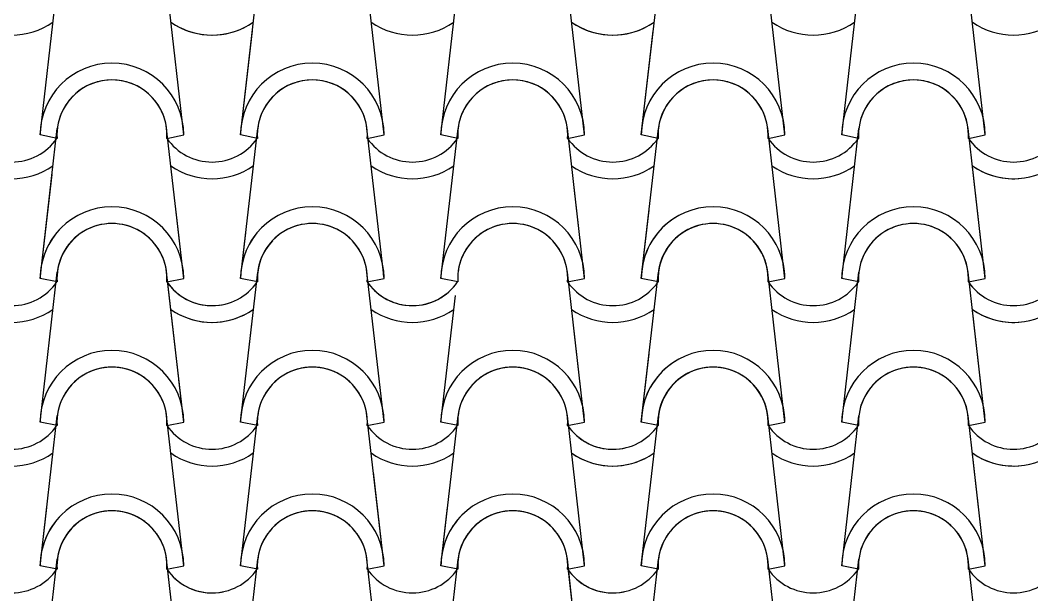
# Model space of a CAD drawing. Header units: millimetres. Extents: x -255 to 41745, y 236 to 29936.
# Drawn here: x 14938 to 15819, y 12735 to 13235 of the extents above; entities that cross this region are included whole.
import ezdxf

# ---------------------------------------------------------------- set-up
doc = ezdxf.new("R2010")
doc.units = ezdxf.units.MM
doc.layers.add('1', color=1, linetype='Continuous')

msp = doc.modelspace()

# ---------------------------------------------------------------- linework, layer by layer
at = {"layer": '1'}
for p, q in [((14955.01, 13135.34), (14969.94, 13266.05)), ((15080.01, 13135.34), (15065.09, 13266.05)), ((15080.01, 13135.34), (15065.64, 13261.21)), ((15129.52, 13135.34), (15144.44, 13266.05)), ((15254.52, 13135.34), (15239.59, 13266.05)), ((15304.02, 13135.34), (15318.94, 13266.05)), ((15429.02, 13135.34), (15414.1, 13266.05)), ((15429.02, 13135.34), (15414.65, 13261.21)), ((15478.52, 13135.34), (15493.45, 13266.05)), ((15603.52, 13135.34), (15588.6, 13266.05)), ((15653.03, 13135.34), (15667.95, 13266.05)), ((15778.03, 13135.34), (15763.1, 13266.05)), ((15129.52, 13135.34), (15139.85, 13225.86)), ((15478.52, 13135.34), (15488.86, 13225.86)), ((14955.01, 13010.34), (14969.94, 13141.05)), ((14969.69, 13132.41), (14955.01, 13135.34)), ((14969.69, 13132.41), (14955.01, 13135.34)), ((15080.01, 13010.34), (15065.09, 13141.05)), ((15080.01, 13010.34), (15065.09, 13141.05)), ((15065.34, 13132.41), (15080.01, 13135.34)), ((15065.34, 13132.41), (15080.01, 13135.34)), ((15065.34, 13132.41), (15080.01, 13135.34)), ((15065.34, 13132.41), (15080.01, 13135.34)), ((15129.52, 13010.34), (15144.44, 13141.05)), ((15129.52, 13010.34), (15144.44, 13141.05)), ((15144.19, 13132.41), (15129.52, 13135.34)), ((15144.19, 13132.41), (15129.52, 13135.34)), ((15144.19, 13132.41), (15129.52, 13135.34)), ((15144.19, 13132.41), (15129.52, 13135.34)), ((15254.52, 13010.34), (15239.59, 13141.05)), ((15239.84, 13132.41), (15254.52, 13135.34)), ((15239.84, 13132.41), (15254.52, 13135.34)), ((15304.02, 13010.34), (15318.94, 13141.05)), ((15318.69, 13132.41), (15304.02, 13135.34)), ((15318.69, 13132.41), (15304.02, 13135.34)), ((15429.02, 13010.34), (15414.1, 13141.05)), ((15429.02, 13010.34), (15414.1, 13141.05)), ((15414.35, 13132.41), (15429.02, 13135.34)), ((15414.35, 13132.41), (15429.02, 13135.34)), ((15414.35, 13132.41), (15429.02, 13135.34)), ((15414.35, 13132.41), (15429.02, 13135.34)), ((15414.35, 13132.41), (15429.02, 13135.34)), ((15414.35, 13132.41), (15429.02, 13135.34)), ((15414.35, 13132.41), (15429.02, 13135.34)), ((15414.35, 13132.41), (15429.02, 13135.34)), ((15478.52, 13010.34), (15493.45, 13141.05)), ((15478.52, 13010.34), (15493.45, 13141.05)), ((15493.2, 13132.41), (15478.52, 13135.34)), ((15493.2, 13132.41), (15478.52, 13135.34)), ((15493.2, 13132.41), (15478.52, 13135.34)), ((15493.2, 13132.41), (15478.52, 13135.34)), ((15493.2, 13132.41), (15478.52, 13135.34)), ((15493.2, 13132.41), (15478.52, 13135.34)), ((15493.2, 13132.41), (15478.52, 13135.34)), ((15493.2, 13132.41), (15478.52, 13135.34)), ((15603.52, 13010.34), (15588.6, 13141.05)), ((15588.85, 13132.41), (15603.52, 13135.34)), ((15588.85, 13132.41), (15603.52, 13135.34)), ((15588.85, 13132.41), (15603.52, 13135.34)), ((15588.85, 13132.41), (15603.52, 13135.34)), ((15653.03, 13010.34), (15667.95, 13141.05)), ((15667.7, 13132.41), (15653.03, 13135.34)), ((15667.7, 13132.41), (15653.03, 13135.34)), ((15667.7, 13132.41), (15653.03, 13135.34)), ((15667.7, 13132.41), (15653.03, 13135.34)), ((15778.03, 13010.34), (15763.1, 13141.05)), ((15763.35, 13132.41), (15778.03, 13135.34)), ((15763.35, 13132.41), (15778.03, 13135.34)), ((15763.35, 13132.41), (15778.03, 13135.34)), ((15763.35, 13132.41), (15778.03, 13135.34)), ((15763.35, 13132.41), (15778.03, 13135.34)), ((15763.35, 13132.41), (15778.03, 13135.34)), ((15778.03, 13010.34), (15766.59, 13110.5)), ((14955.01, 13010.34), (14965.35, 13100.88)), ((15429.02, 13010.34), (15419.98, 13089.49)), ((15429.02, 13010.34), (15419.98, 13089.49)), ((15429.02, 13010.34), (15419.98, 13089.49)), ((15080.01, 13010.34), (15073.38, 13068.47)), ((15080.01, 13010.34), (15073.38, 13068.47)), ((15080.01, 13010.34), (15073.38, 13068.47)), ((15478.52, 13010.34), (15485.32, 13069.88)), ((15478.52, 13010.34), (15485.32, 13069.88)), ((15478.52, 13010.34), (15485.32, 13069.88)), ((14955.01, 13010.34), (14960.81, 13061.14)), ((15129.52, 13010.34), (15134.07, 13050.26)), ((15129.52, 13010.34), (15134.07, 13050.26)), ((15129.52, 13010.34), (15134.07, 13050.26)), ((15603.52, 13010.34), (15600.68, 13035.28)), ((15603.52, 13010.34), (15600.68, 13035.28)), ((14955.01, 12885.34), (14969.94, 13016.05)), ((15080.01, 12885.34), (15065.09, 13016.05)), ((15129.52, 12885.34), (15144.44, 13016.05)), ((15254.52, 12885.34), (15239.59, 13016.05)), ((15254.52, 13010.34), (15254.07, 13014.26)), ((15429.02, 12885.34), (15414.1, 13016.05)), ((15429.02, 12885.34), (15414.1, 13016.05)), ((15429.02, 12885.34), (15414.1, 13016.05)), ((15478.52, 12885.34), (15493.45, 13016.05)), ((15478.52, 12885.34), (15493.45, 13016.05)), ((15478.52, 12885.34), (15493.45, 13016.05)), ((15603.52, 12885.34), (15588.6, 13016.05)), ((15603.52, 12885.34), (15588.6, 13016.05)), ((15653.03, 13010.34), (15654.05, 13019.27)), ((15653.03, 13010.34), (15654.05, 13019.27)), ((15653.03, 12885.34), (15667.95, 13016.05)), ((15653.03, 12885.34), (15667.95, 13016.05)), ((15778.03, 12885.34), (15763.1, 13016.05)), ((14969.69, 13007.41), (14955.01, 13010.34)), ((14969.69, 13007.41), (14955.01, 13010.34)), ((14969.69, 13007.41), (14955.01, 13010.34)), ((14969.69, 13007.41), (14955.01, 13010.34)), ((14969.69, 13007.41), (14955.01, 13010.34)), ((14969.69, 13007.41), (14955.01, 13010.34)), ((15065.34, 13007.41), (15080.01, 13010.34)), ((15065.34, 13007.41), (15080.01, 13010.34)), ((15065.34, 13007.41), (15080.01, 13010.34)), ((15065.34, 13007.41), (15080.01, 13010.34)), ((15065.34, 13007.41), (15080.01, 13010.34)), ((15065.34, 13007.41), (15080.01, 13010.34)), ((15065.34, 13007.41), (15080.01, 13010.34)), ((15065.34, 13007.41), (15080.01, 13010.34)), ((15065.34, 13007.41), (15080.01, 13010.34)), ((15065.34, 13007.41), (15080.01, 13010.34)), ((15065.34, 13007.41), (15071.17, 13008.57)), ((15065.34, 13007.41), (15071.17, 13008.57)), ((15080.01, 12885.34), (15065.64, 13011.21)), ((15144.19, 13007.41), (15129.52, 13010.34)), ((15144.19, 13007.41), (15129.52, 13010.34)), ((15144.19, 13007.41), (15129.52, 13010.34)), ((15144.19, 13007.41), (15129.52, 13010.34)), ((15144.19, 13007.41), (15129.52, 13010.34)), ((15144.19, 13007.41), (15129.52, 13010.34)), ((15144.19, 13007.41), (15129.52, 13010.34)), ((15144.19, 13007.41), (15129.52, 13010.34)), ((15144.19, 13007.41), (15129.52, 13010.34)), ((15144.19, 13007.41), (15129.52, 13010.34)), ((15239.84, 13007.41), (15254.52, 13010.34)), ((15239.84, 13007.41), (15254.52, 13010.34)), ((15239.84, 13007.41), (15254.52, 13010.34)), ((15239.84, 13007.41), (15254.52, 13010.34)), ((15318.69, 13007.41), (15304.02, 13010.34)), ((15318.69, 13007.41), (15304.02, 13010.34)), ((15414.35, 13007.41), (15429.02, 13010.34)), ((15414.35, 13007.41), (15429.02, 13010.34)), ((15414.35, 13007.41), (15429.02, 13010.34)), ((15414.35, 13007.41), (15429.02, 13010.34)), ((15414.35, 13007.41), (15429.02, 13010.34)), ((15414.35, 13007.41), (15429.02, 13010.34)), ((15414.35, 13007.41), (15429.02, 13010.34)), ((15414.35, 13007.41), (15429.02, 13010.34)), ((15414.35, 13007.41), (15429.02, 13010.34)), ((15414.35, 13007.41), (15429.02, 13010.34)), ((15493.2, 13007.41), (15478.52, 13010.34)), ((15493.2, 13007.41), (15478.52, 13010.34)), ((15493.2, 13007.41), (15478.52, 13010.34)), ((15493.2, 13007.41), (15478.52, 13010.34)), ((15493.2, 13007.41), (15478.52, 13010.34)), ((15493.2, 13007.41), (15478.52, 13010.34)), ((15493.2, 13007.41), (15478.52, 13010.34)), ((15493.2, 13007.41), (15478.52, 13010.34)), ((15493.2, 13007.41), (15478.52, 13010.34)), ((15493.2, 13007.41), (15478.52, 13010.34)), ((15588.85, 13007.41), (15603.52, 13010.34)), ((15588.85, 13007.41), (15603.52, 13010.34)), ((15588.85, 13007.41), (15603.52, 13010.34)), ((15588.85, 13007.41), (15603.52, 13010.34)), ((15588.85, 13007.41), (15603.52, 13010.34)), ((15588.85, 13007.41), (15603.52, 13010.34)), ((15667.7, 13007.41), (15653.03, 13010.34)), ((15667.7, 13007.41), (15653.03, 13010.34)), ((15667.7, 13007.41), (15653.03, 13010.34)), ((15667.7, 13007.41), (15653.03, 13010.34)), ((15667.7, 13007.41), (15653.03, 13010.34)), ((15667.7, 13007.41), (15653.03, 13010.34)), ((15763.35, 13007.41), (15778.03, 13010.34)), ((15763.35, 13007.41), (15778.03, 13010.34)), ((15763.35, 13007.41), (15778.03, 13010.34)), ((15763.35, 13007.41), (15778.03, 13010.34)), ((15763.35, 13007.41), (15778.03, 13010.34)), ((15763.35, 13007.41), (15778.03, 13010.34)), ((15304.02, 12885.34), (15316.6, 12995.5)), ((15778.03, 12885.34), (15766.59, 12985.5)), ((15778.03, 12885.34), (15766.59, 12985.5)), ((15129.52, 12885.34), (15139.85, 12975.86)), ((15429.02, 12885.34), (15419.98, 12964.49)), ((15429.02, 12885.34), (15419.98, 12964.49)), ((15429.02, 12885.34), (15419.98, 12964.49)), ((15478.52, 12885.34), (15485.32, 12944.88)), ((15478.52, 12885.34), (15485.32, 12944.88)), ((15478.52, 12885.34), (15485.32, 12944.88)), ((15080.01, 12885.34), (15075.76, 12922.62)), ((15603.52, 12885.34), (15600.68, 12910.28)), ((15603.52, 12885.34), (15600.68, 12910.28)), ((14955.01, 12760.34), (14969.94, 12891.05)), ((15080.01, 12760.34), (15065.09, 12891.05)), ((15080.01, 12760.34), (15065.09, 12891.05)), ((15080.01, 12760.34), (15065.09, 12891.05)), ((15129.52, 12885.34), (15130.78, 12896.41)), ((15129.52, 12760.34), (15144.44, 12891.05)), ((15129.52, 12760.34), (15144.44, 12891.05)), ((15129.52, 12760.34), (15144.44, 12891.05)), ((15254.52, 12760.34), (15239.59, 12891.05)), ((15304.02, 12760.34), (15318.94, 12891.05)), ((15429.02, 12760.34), (15414.1, 12891.05)), ((15429.02, 12760.34), (15414.1, 12891.05)), ((15429.02, 12760.34), (15414.1, 12891.05)), ((15478.52, 12760.34), (15493.45, 12891.05)), ((15478.52, 12760.34), (15493.45, 12891.05)), ((15478.52, 12760.34), (15493.45, 12891.05)), ((15603.52, 12760.34), (15588.6, 12891.05)), ((15603.52, 12760.34), (15588.6, 12891.05)), ((15653.03, 12885.34), (15654.05, 12894.27)), ((15653.03, 12885.34), (15654.05, 12894.27)), ((15653.03, 12760.34), (15667.95, 12891.05)), ((15653.03, 12760.34), (15667.95, 12891.05)), ((15778.03, 12760.34), (15763.1, 12891.05)), ((14969.69, 12882.41), (14955.01, 12885.34)), ((14969.69, 12882.41), (14955.01, 12885.34)), ((15065.34, 12882.41), (15080.01, 12885.34)), ((15065.34, 12882.41), (15080.01, 12885.34)), ((15065.34, 12882.41), (15080.01, 12885.34)), ((15065.34, 12882.41), (15080.01, 12885.34)), ((15065.34, 12882.41), (15080.01, 12885.34)), ((15065.34, 12882.41), (15080.01, 12885.34)), ((15144.19, 12882.41), (15129.52, 12885.34)), ((15144.19, 12882.41), (15129.52, 12885.34)), ((15144.19, 12882.41), (15129.52, 12885.34)), ((15144.19, 12882.41), (15129.52, 12885.34)), ((15144.19, 12882.41), (15129.52, 12885.34)), ((15144.19, 12882.41), (15129.52, 12885.34)), ((15239.84, 12882.41), (15254.52, 12885.34)), ((15239.84, 12882.41), (15254.52, 12885.34)), ((15318.69, 12882.41), (15304.02, 12885.34)), ((15318.69, 12882.41), (15304.02, 12885.34)), ((15414.35, 12882.41), (15429.02, 12885.34)), ((15414.35, 12882.41), (15429.02, 12885.34)), ((15414.35, 12882.41), (15429.02, 12885.34)), ((15414.35, 12882.41), (15429.02, 12885.34)), ((15414.35, 12882.41), (15429.02, 12885.34)), ((15414.35, 12882.41), (15429.02, 12885.34)), ((15414.35, 12882.41), (15429.02, 12885.34)), ((15414.35, 12882.41), (15429.02, 12885.34)), ((15414.35, 12882.41), (15429.02, 12885.34)), ((15414.35, 12882.41), (15429.02, 12885.34)), ((15414.35, 12882.41), (15429.02, 12885.34)), ((15414.35, 12882.41), (15429.02, 12885.34)), ((15414.35, 12882.41), (15420.18, 12883.57)), ((15414.35, 12882.41), (15420.18, 12883.57)), ((15493.2, 12882.41), (15478.52, 12885.34)), ((15493.2, 12882.41), (15478.52, 12885.34)), ((15493.2, 12882.41), (15478.52, 12885.34)), ((15493.2, 12882.41), (15478.52, 12885.34)), ((15493.2, 12882.41), (15478.52, 12885.34)), ((15493.2, 12882.41), (15478.52, 12885.34)), ((15493.2, 12882.41), (15478.52, 12885.34)), ((15493.2, 12882.41), (15478.52, 12885.34)), ((15493.2, 12882.41), (15478.52, 12885.34)), ((15493.2, 12882.41), (15478.52, 12885.34)), ((15493.2, 12882.41), (15478.52, 12885.34)), ((15493.2, 12882.41), (15478.52, 12885.34)), ((15588.85, 12882.41), (15603.52, 12885.34)), ((15588.85, 12882.41), (15603.52, 12885.34)), ((15588.85, 12882.41), (15603.52, 12885.34)), ((15588.85, 12882.41), (15603.52, 12885.34)), ((15588.85, 12882.41), (15603.52, 12885.34)), ((15588.85, 12882.41), (15603.52, 12885.34)), ((15588.85, 12882.41), (15603.52, 12885.34)), ((15588.85, 12882.41), (15603.52, 12885.34)), ((15667.7, 12882.41), (15653.03, 12885.34)), ((15667.7, 12882.41), (15653.03, 12885.34)), ((15667.7, 12882.41), (15653.03, 12885.34)), ((15667.7, 12882.41), (15653.03, 12885.34)), ((15667.7, 12882.41), (15653.03, 12885.34)), ((15667.7, 12882.41), (15653.03, 12885.34)), ((15667.7, 12882.41), (15653.03, 12885.34)), ((15667.7, 12882.41), (15653.03, 12885.34)), ((15763.35, 12882.41), (15778.03, 12885.34)), ((15763.35, 12882.41), (15778.03, 12885.34)), ((15763.35, 12882.41), (15778.03, 12885.34)), ((15763.35, 12882.41), (15778.03, 12885.34)), ((15763.35, 12882.41), (15778.03, 12885.34)), ((15763.35, 12882.41), (15778.03, 12885.34)), ((15763.35, 12882.41), (15778.03, 12885.34)), ((15763.35, 12882.41), (15778.03, 12885.34)), ((15778.03, 12760.34), (15766.59, 12860.5)), ((15254.52, 12760.34), (15245.2, 12841.91)), ((14955.01, 12760.34), (14960.81, 12811.14)), ((15304.02, 12760.34), (15309.82, 12811.14)), ((14955.01, 12635.34), (14969.94, 12766.05)), ((15080.01, 12635.34), (15065.09, 12766.05)), ((15129.52, 12635.34), (15144.44, 12766.05)), ((15254.52, 12635.34), (15239.59, 12766.05)), ((15304.02, 12635.34), (15318.94, 12766.05)), ((15429.02, 12635.34), (15414.1, 12766.05)), ((15478.52, 12635.34), (15493.45, 12766.05)), ((15603.52, 12635.34), (15588.6, 12766.05)), ((15653.03, 12635.34), (15667.95, 12766.05)), ((15778.03, 12635.34), (15763.1, 12766.05)), ((14969.69, 12757.41), (14955.01, 12760.34)), ((14969.69, 12757.41), (14955.01, 12760.34)), ((14969.69, 12757.41), (14955.01, 12760.34)), ((14969.69, 12757.41), (14955.01, 12760.34)), ((15065.34, 12757.41), (15080.01, 12760.34)), ((15065.34, 12757.41), (15080.01, 12760.34)), ((15065.34, 12757.41), (15080.01, 12760.34)), ((15065.34, 12757.41), (15080.01, 12760.34)), ((15065.34, 12757.41), (15080.01, 12760.34)), ((15065.34, 12757.41), (15080.01, 12760.34)), ((15065.34, 12757.41), (15071.17, 12758.57)), ((15065.34, 12757.41), (15071.17, 12758.57)), ((15080.01, 12635.34), (15065.64, 12761.21)), ((15144.19, 12757.41), (15129.52, 12760.34)), ((15144.19, 12757.41), (15129.52, 12760.34)), ((15144.19, 12757.41), (15129.52, 12760.34)), ((15144.19, 12757.41), (15129.52, 12760.34)), ((15144.19, 12757.41), (15129.52, 12760.34)), ((15144.19, 12757.41), (15129.52, 12760.34)), ((15239.84, 12757.41), (15254.52, 12760.34)), ((15239.84, 12757.41), (15254.52, 12760.34)), ((15239.84, 12757.41), (15254.52, 12760.34)), ((15239.84, 12757.41), (15254.52, 12760.34)), ((15318.69, 12757.41), (15304.02, 12760.34)), ((15318.69, 12757.41), (15304.02, 12760.34)), ((15318.69, 12757.41), (15304.02, 12760.34)), ((15318.69, 12757.41), (15304.02, 12760.34)), ((15414.35, 12757.41), (15429.02, 12760.34)), ((15414.35, 12757.41), (15429.02, 12760.34)), ((15414.35, 12757.41), (15429.02, 12760.34)), ((15414.35, 12757.41), (15429.02, 12760.34)), ((15414.35, 12757.41), (15429.02, 12760.34)), ((15414.35, 12757.41), (15429.02, 12760.34)), ((15414.35, 12757.41), (15420.18, 12758.57)), ((15414.35, 12757.41), (15420.18, 12758.57)), ((15429.02, 12635.34), (15414.65, 12761.21)), ((15493.2, 12757.41), (15478.52, 12760.34)), ((15493.2, 12757.41), (15478.52, 12760.34)), ((15493.2, 12757.41), (15478.52, 12760.34)), ((15493.2, 12757.41), (15478.52, 12760.34)), ((15493.2, 12757.41), (15478.52, 12760.34)), ((15493.2, 12757.41), (15478.52, 12760.34)), ((15588.85, 12757.41), (15603.52, 12760.34)), ((15588.85, 12757.41), (15603.52, 12760.34)), ((15588.85, 12757.41), (15603.52, 12760.34)), ((15588.85, 12757.41), (15603.52, 12760.34)), ((15667.7, 12757.41), (15653.03, 12760.34)), ((15667.7, 12757.41), (15653.03, 12760.34)), ((15667.7, 12757.41), (15653.03, 12760.34)), ((15667.7, 12757.41), (15653.03, 12760.34)), ((15763.35, 12757.41), (15778.03, 12760.34)), ((15763.35, 12757.41), (15778.03, 12760.34)), ((15763.35, 12757.41), (15778.03, 12760.34)), ((15763.35, 12757.41), (15778.03, 12760.34))]:
    msp.add_line(p, q, dxfattribs=at)
for centre, radius, start, end in [((14930.2, 13284.73), 62.5, 234.93079, 305.06921), ((14930.2, 13284.73), 62.5, 234.93079, 305.06921), ((15104.71, 13284.73), 62.5, 234.93079, 297.05039), ((15104.71, 13284.73), 62.5, 234.93079, 305.06921), ((15104.71, 13284.73), 62.5, 234.93079, 305.06921), ((15104.71, 13284.73), 62.5, 234.93079, 305.06921), ((15279.21, 13284.73), 62.5, 234.93079, 305.06921), ((15279.21, 13284.73), 62.5, 234.93079, 305.06921), ((15453.71, 13284.73), 62.5, 234.93079, 297.05039), ((15453.71, 13284.73), 62.5, 234.93079, 305.06921), ((15453.71, 13284.73), 62.5, 234.93079, 305.06921), ((15453.71, 13284.73), 62.5, 234.93079, 305.06921), ((15628.22, 13284.73), 62.5, 234.93079, 305.06921), ((15628.22, 13284.73), 62.5, 234.93079, 305.06921), ((15802.72, 13284.73), 62.5, 234.93079, 305.06921), ((15017.51, 13135.34), 62.5, 0, 180), ((15017.51, 13135.34), 62.5, 0, 180), ((15192.02, 13135.34), 62.5, 0, 180), ((15192.02, 13135.34), 62.5, 0, 180), ((15366.52, 13135.34), 62.5, 0, 180), ((15366.52, 13135.34), 62.5, 0, 180), ((15541.02, 13135.34), 62.5, 0, 180), ((15541.02, 13135.34), 62.5, 0, 180), ((15541.02, 13135.34), 62.5, 0, 180), ((15541.02, 13135.34), 62.5, 0, 180), ((15715.53, 13135.34), 62.5, 0, 180), ((15715.53, 13135.34), 62.5, 0, 180), ((15715.53, 13135.34), 62.5, 0, 180), ((15715.53, 13135.34), 62.5, 0, 180), ((15017.51, 13135.34), 47.92, 356.48872, 183.51128), ((15017.51, 13135.34), 47.92, 356.48872, 183.51128), ((15017.51, 13135.34), 47.92, 6.83804, 173.16196), ((15192.02, 13135.34), 47.92, 356.48872, 183.51128), ((15192.02, 13135.34), 47.92, 356.48872, 183.51128), ((15192.02, 13135.34), 47.92, 6.83804, 173.16196), ((15366.52, 13135.34), 47.92, 356.48872, 183.51128), ((15366.52, 13135.34), 47.92, 356.48872, 183.51128), ((15366.52, 13135.34), 47.92, 6.83804, 173.16196), ((15541.02, 13135.34), 47.92, 356.48872, 183.51128), ((15541.02, 13135.34), 47.92, 356.48872, 183.51128), ((15541.02, 13135.34), 47.92, 356.48872, 183.51128), ((15541.02, 13135.34), 47.92, 356.48872, 183.51128), ((15541.02, 13135.34), 47.92, 6.83804, 173.16196), ((15541.02, 13135.34), 47.92, 6.83804, 173.16196), ((15715.53, 13135.34), 47.92, 356.48872, 183.51128), ((15715.53, 13135.34), 47.92, 356.48872, 183.51128), ((15715.53, 13135.34), 47.92, 356.48872, 183.51128), ((15715.53, 13135.34), 47.92, 356.48872, 183.51128), ((15715.53, 13135.34), 47.92, 6.83804, 173.16196), ((15715.53, 13135.34), 47.92, 6.83804, 173.16196), ((14930.2, 13159.73), 47.92, 214.75597, 325.24403), ((14930.2, 13159.73), 47.92, 214.75597, 325.24403), ((15104.71, 13159.73), 47.92, 214.75597, 325.24403), ((15104.71, 13159.73), 47.92, 214.75597, 325.24403), ((15104.71, 13159.73), 47.92, 214.75597, 325.24403), ((15104.71, 13159.73), 47.92, 214.75597, 325.24403), ((15279.21, 13159.73), 47.92, 214.75597, 325.24403), ((15279.21, 13159.73), 47.92, 214.75597, 325.24403), ((15453.71, 13159.73), 47.92, 214.75597, 325.24403), ((15453.71, 13159.73), 47.92, 214.75597, 325.24403), ((15453.71, 13159.73), 47.92, 214.75597, 325.24403), ((15453.71, 13159.73), 47.92, 214.75597, 325.24403), ((15453.71, 13159.73), 47.92, 214.75597, 325.24403), ((15453.71, 13159.73), 47.92, 214.75597, 325.24403), ((15453.71, 13159.73), 47.92, 214.75597, 325.24403), ((15453.71, 13159.73), 47.92, 214.75597, 325.24403), ((15628.22, 13159.73), 47.92, 214.75597, 325.24403), ((15628.22, 13159.73), 47.92, 214.75597, 325.24403), ((15628.22, 13159.73), 47.92, 214.75597, 325.24403), ((15628.22, 13159.73), 47.92, 214.75597, 325.24403), ((15802.72, 13159.73), 47.92, 214.75597, 325.24403), ((15802.72, 13159.73), 47.92, 214.75597, 325.24403), ((15802.72, 13159.73), 47.92, 214.75597, 325.24403), ((15802.72, 13159.73), 47.92, 214.75597, 325.24403), ((15802.72, 13159.73), 47.92, 214.75597, 325.24403), ((15802.72, 13159.73), 47.92, 214.75597, 325.24403), ((14930.2, 13159.73), 62.5, 234.93079, 305.06921), ((14930.2, 13159.73), 62.5, 234.93079, 305.06921), ((14930.2, 13159.73), 62.5, 234.93079, 305.06921), ((15104.71, 13159.73), 62.5, 234.93079, 305.06921), ((15104.71, 13159.73), 62.5, 234.93079, 305.06921), ((15279.21, 13159.73), 62.5, 234.93079, 305.06921), ((15453.71, 13159.73), 62.5, 234.93079, 305.06921), ((15453.71, 13159.73), 62.5, 234.93079, 305.06921), ((15453.71, 13159.73), 62.5, 234.93079, 305.06921), ((15453.71, 13159.73), 62.5, 234.93079, 305.06921), ((15628.22, 13159.73), 62.5, 234.93079, 305.06921), ((15628.22, 13159.73), 62.5, 234.93079, 305.06921), ((15802.72, 13159.73), 62.5, 234.93079, 305.06921), ((15802.72, 13159.73), 62.5, 234.93079, 305.06921), ((15802.72, 13159.73), 62.5, 234.93079, 305.06921), ((15802.72, 13159.73), 62.5, 234.93079, 276.30839), ((15017.51, 13010.34), 62.5, 0, 180), ((15017.51, 13010.34), 62.5, 0, 180), ((15017.51, 13010.34), 62.5, 0, 180), ((15017.51, 13010.34), 62.5, 0, 180), ((15192.02, 13010.34), 62.5, 0, 180), ((15192.02, 13010.34), 62.5, 0, 180), ((15366.52, 13010.34), 62.5, 0, 180), ((15366.52, 13010.34), 62.5, 0, 180), ((15541.02, 13010.34), 62.5, 0, 180), ((15541.02, 13010.34), 62.5, 0, 180), ((15715.53, 13010.34), 62.5, 0, 180), ((15715.53, 13010.34), 62.5, 0, 180), ((15017.51, 13010.34), 47.92, 356.48872, 183.51128), ((15017.51, 13010.34), 47.92, 356.48872, 183.51128), ((15017.51, 13010.34), 47.92, 356.48872, 183.51128), ((15017.51, 13010.34), 47.92, 356.48872, 183.51128), ((15017.51, 13010.34), 47.92, 6.83804, 173.16196), ((15017.51, 13010.34), 47.92, 6.83804, 173.16196), ((15192.02, 13010.34), 47.92, 356.48872, 183.51128), ((15192.02, 13010.34), 47.92, 356.48872, 183.51128), ((15192.02, 13010.34), 47.92, 6.83804, 173.16196), ((15366.52, 13010.34), 47.92, 356.48872, 183.51128), ((15366.52, 13010.34), 47.92, 356.48872, 183.51128), ((15366.52, 13010.34), 47.92, 6.83804, 173.16196), ((15541.02, 13010.34), 62.5, 122.27659, 180), ((15541.02, 13010.34), 62.5, 122.27659, 180), ((15541.02, 13010.34), 62.5, 122.27659, 180), ((15541.02, 13010.34), 62.5, 122.27659, 180), ((15541.02, 13010.34), 47.92, 356.48872, 183.51128), ((15541.02, 13010.34), 47.92, 356.48872, 183.51128), ((15541.02, 13010.34), 47.92, 104.41437, 183.51128), ((15541.02, 13010.34), 47.92, 104.41437, 183.51128), ((15541.02, 13010.34), 47.92, 104.41437, 183.51128), ((15541.02, 13010.34), 47.92, 104.41437, 183.51128), ((15541.02, 13010.34), 47.92, 6.83804, 173.16196), ((15541.02, 13010.34), 47.92, 104.41437, 173.16196), ((15715.53, 13010.34), 47.92, 356.48872, 183.51128), ((15715.53, 13010.34), 47.92, 356.48872, 183.51128), ((15715.53, 13010.34), 47.92, 6.83804, 173.16196), ((15017.51, 13010.34), 62.5, 134.43512, 180), ((15017.51, 13010.34), 62.5, 134.43512, 180), ((15017.51, 13010.34), 47.92, 127.90475, 183.51128), ((15017.51, 13010.34), 47.92, 127.90475, 183.51128), ((15017.51, 13010.34), 47.92, 127.90475, 173.16196), ((15192.02, 13010.34), 62.5, 143.10017, 180), ((15192.02, 13010.34), 62.5, 143.10017, 180), ((15192.02, 13010.34), 47.92, 136.53131, 183.51128), ((15192.02, 13010.34), 47.92, 136.53131, 183.51128), ((15192.02, 13010.34), 47.92, 136.53131, 173.16196), ((15541.02, 13010.34), 47.92, 356.48872, 42.18714), ((15541.02, 13010.34), 47.92, 356.48872, 42.18714), ((15541.02, 13010.34), 47.92, 6.83804, 42.18714), ((15541.02, 13010.34), 47.92, 356.48872, 42.18714), ((15541.02, 13010.34), 47.92, 356.48872, 42.18714), ((15541.02, 13010.34), 62.5, 0, 24.32492), ((15541.02, 13010.34), 62.5, 0, 24.32492), ((15541.02, 13010.34), 62.5, 0, 24.32492), ((15541.02, 13010.34), 62.5, 0, 24.32492), ((15017.51, 13010.34), 47.92, 356.48872, 1.15893), ((15017.51, 13010.34), 47.92, 356.48872, 1.15893), ((15192.02, 13010.34), 47.92, 6.83804, 10.0702), ((15192.02, 13010.34), 47.92, 356.48872, 10.0702), ((15192.02, 13010.34), 47.92, 356.48872, 10.0702), ((15192.02, 13010.34), 62.5, 0, 3.50134), ((15192.02, 13010.34), 62.5, 0, 3.50134), ((15715.53, 13010.34), 62.5, 171.69098, 180), ((15715.53, 13010.34), 62.5, 171.69098, 180), ((15715.53, 13010.34), 47.92, 174.27238, 183.51128), ((15715.53, 13010.34), 47.92, 174.27238, 183.51128), ((14930.2, 13034.73), 47.92, 214.75597, 325.24403), ((14930.2, 13034.73), 47.92, 214.75597, 325.24403), ((14930.2, 13034.73), 47.92, 214.75597, 325.24403), ((14930.2, 13034.73), 47.92, 214.75597, 325.24403), ((14930.2, 13034.73), 47.92, 214.75597, 325.24403), ((14930.2, 13034.73), 47.92, 214.75597, 325.24403), ((15104.71, 13034.73), 47.92, 214.75597, 281.99904), ((15104.71, 13034.73), 47.92, 214.75597, 281.99904), ((15104.71, 13034.73), 47.92, 214.75597, 325.24403), ((15104.71, 13034.73), 47.92, 214.75597, 325.24403), ((15104.71, 13034.73), 47.92, 214.75597, 325.24403), ((15104.71, 13034.73), 47.92, 214.75597, 325.24403), ((15104.71, 13034.73), 47.92, 214.75597, 325.24403), ((15104.71, 13034.73), 47.92, 214.75597, 325.24403), ((15104.71, 13034.73), 47.92, 214.75597, 325.24403), ((15104.71, 13034.73), 47.92, 214.75597, 325.24403), ((15104.71, 13034.73), 47.92, 214.75597, 325.24403), ((15104.71, 13034.73), 47.92, 214.75597, 325.24403), ((15279.21, 13034.73), 47.92, 214.75597, 309.25421), ((15279.21, 13034.73), 47.92, 214.75597, 309.25421), ((15279.21, 13034.73), 47.92, 214.75597, 325.24403), ((15279.21, 13034.73), 47.92, 214.75597, 325.24403), ((15453.71, 13034.73), 47.92, 214.75597, 325.24403), ((15453.71, 13034.73), 47.92, 214.75597, 325.24403), ((15453.71, 13034.73), 47.92, 214.75597, 325.24403), ((15453.71, 13034.73), 47.92, 214.75597, 325.24403), ((15453.71, 13034.73), 47.92, 214.75597, 325.24403), ((15453.71, 13034.73), 47.92, 214.75597, 325.24403), ((15453.71, 13034.73), 47.92, 214.75597, 325.24403), ((15453.71, 13034.73), 47.92, 214.75597, 325.24403), ((15453.71, 13034.73), 47.92, 214.75597, 325.24403), ((15453.71, 13034.73), 47.92, 214.75597, 325.24403), ((15628.22, 13034.73), 47.92, 214.75597, 325.24403), ((15628.22, 13034.73), 47.92, 214.75597, 325.24403), ((15628.22, 13034.73), 47.92, 214.75597, 325.24403), ((15628.22, 13034.73), 47.92, 214.75597, 325.24403), ((15628.22, 13034.73), 47.92, 214.75597, 325.24403), ((15628.22, 13034.73), 47.92, 214.75597, 325.24403), ((15802.72, 13034.73), 47.92, 214.75597, 325.24403), ((15802.72, 13034.73), 47.92, 214.75597, 325.24403), ((15802.72, 13034.73), 47.92, 214.75597, 325.24403), ((15802.72, 13034.73), 47.92, 214.75597, 325.24403), ((15802.72, 13034.73), 47.92, 214.75597, 325.24403), ((15802.72, 13034.73), 47.92, 214.75597, 325.24403), ((14930.2, 13034.73), 62.5, 234.93079, 305.06921), ((14930.2, 13034.73), 62.5, 234.93079, 305.06921), ((14930.2, 13034.73), 62.5, 234.93079, 305.06921), ((15104.71, 13034.73), 62.5, 234.93079, 297.05039), ((15104.71, 13034.73), 62.5, 234.93079, 305.06921), ((15104.71, 13034.73), 62.5, 234.93079, 305.06921), ((15104.71, 13034.73), 62.5, 234.93079, 305.06921), ((15104.71, 13034.73), 62.5, 234.93079, 305.06921), ((15104.71, 13034.73), 62.5, 234.93079, 305.06921), ((15279.21, 13034.73), 62.5, 234.93079, 305.06921), ((15279.21, 13034.73), 62.5, 234.93079, 305.06921), ((15453.71, 13034.73), 62.5, 234.93079, 305.06921), ((15453.71, 13034.73), 62.5, 234.93079, 305.06921), ((15453.71, 13034.73), 62.5, 234.93079, 305.06921), ((15453.71, 13034.73), 62.5, 234.93079, 305.06921), ((15453.71, 13034.73), 62.5, 234.93079, 305.06921), ((15628.22, 13034.73), 62.5, 234.93079, 305.06921), ((15628.22, 13034.73), 62.5, 234.93079, 305.06921), ((15628.22, 13034.73), 62.5, 234.93079, 305.06921), ((15802.72, 13034.73), 62.5, 234.93079, 305.06921), ((15802.72, 13034.73), 62.5, 234.93079, 276.30839), ((15802.72, 13034.73), 62.5, 234.93079, 276.30839), ((15802.72, 13034.73), 62.5, 234.93079, 305.06921), ((15802.72, 13034.73), 62.5, 234.93079, 305.06921), ((15017.51, 12885.34), 62.5, 0, 180), ((15017.51, 12885.34), 62.5, 0, 180), ((15192.02, 12885.34), 62.5, 0, 180), ((15192.02, 12885.34), 62.5, 0, 180), ((15366.52, 12885.34), 62.5, 0, 180), ((15366.52, 12885.34), 62.5, 0, 180), ((15541.02, 12885.34), 62.5, 0, 180), ((15541.02, 12885.34), 62.5, 0, 180), ((15541.02, 12885.34), 62.5, 0, 180), ((15541.02, 12885.34), 62.5, 0, 180), ((15715.53, 12885.34), 62.5, 0, 180), ((15715.53, 12885.34), 62.5, 0, 180), ((15017.51, 12885.34), 47.92, 356.48872, 183.51128), ((15017.51, 12885.34), 47.92, 356.48872, 183.51128), ((15017.51, 12885.34), 47.92, 6.83804, 173.16196), ((15192.02, 12885.34), 47.92, 356.48872, 183.51128), ((15192.02, 12885.34), 47.92, 356.48872, 183.51128), ((15192.02, 12885.34), 47.92, 6.83804, 173.16196), ((15366.52, 12885.34), 47.92, 356.48872, 183.51128), ((15366.52, 12885.34), 47.92, 356.48872, 183.51128), ((15366.52, 12885.34), 47.92, 6.83804, 173.16196), ((15541.02, 12885.34), 62.5, 122.27659, 180), ((15541.02, 12885.34), 62.5, 122.27659, 180), ((15541.02, 12885.34), 62.5, 122.27659, 180), ((15541.02, 12885.34), 62.5, 122.27659, 180), ((15541.02, 12885.34), 47.92, 356.48872, 183.51128), ((15541.02, 12885.34), 47.92, 356.48872, 183.51128), ((15541.02, 12885.34), 47.92, 356.48872, 183.51128), ((15541.02, 12885.34), 47.92, 356.48872, 183.51128), ((15541.02, 12885.34), 47.92, 6.83804, 173.16196), ((15541.02, 12885.34), 47.92, 6.83804, 173.16196), ((15715.53, 12885.34), 47.92, 356.48872, 183.51128), ((15715.53, 12885.34), 47.92, 356.48872, 183.51128), ((15715.53, 12885.34), 47.92, 6.83804, 173.16196), ((15541.02, 12885.34), 47.92, 104.41437, 183.51128), ((15541.02, 12885.34), 47.92, 104.41437, 183.51128), ((15541.02, 12885.34), 47.92, 104.41437, 183.51128), ((15541.02, 12885.34), 47.92, 104.41437, 183.51128), ((15541.02, 12885.34), 47.92, 104.41437, 173.16196), ((15541.02, 12885.34), 47.92, 356.48872, 42.18714), ((15541.02, 12885.34), 47.92, 356.48872, 42.18714), ((15541.02, 12885.34), 47.92, 6.83804, 42.18714), ((15541.02, 12885.34), 47.92, 356.48872, 42.18714), ((15541.02, 12885.34), 47.92, 356.48872, 42.18714), ((15541.02, 12885.34), 62.5, 0, 24.32492), ((15541.02, 12885.34), 62.5, 0, 24.32492), ((15541.02, 12885.34), 62.5, 0, 24.32492), ((15541.02, 12885.34), 62.5, 0, 24.32492), ((15192.02, 12885.34), 62.5, 169.6869, 180), ((15192.02, 12885.34), 62.5, 169.6869, 180), ((15192.02, 12885.34), 47.92, 174.46956, 183.51128), ((15192.02, 12885.34), 47.92, 174.46956, 183.51128), ((15715.53, 12885.34), 62.5, 171.69098, 180), ((15715.53, 12885.34), 62.5, 171.69098, 180), ((15715.53, 12885.34), 47.92, 174.27238, 183.51128), ((15715.53, 12885.34), 47.92, 174.27238, 183.51128), ((14930.2, 12909.73), 47.92, 214.75597, 325.24403), ((14930.2, 12909.73), 47.92, 214.75597, 325.24403), ((15104.71, 12909.73), 47.92, 214.75597, 325.24403), ((15104.71, 12909.73), 47.92, 214.75597, 325.24403), ((15104.71, 12909.73), 47.92, 214.75597, 325.24403), ((15104.71, 12909.73), 47.92, 214.75597, 325.24403), ((15104.71, 12909.73), 47.92, 214.75597, 325.24403), ((15104.71, 12909.73), 47.92, 214.75597, 325.24403), ((15279.21, 12909.73), 47.92, 214.75597, 325.24403), ((15279.21, 12909.73), 47.92, 214.75597, 325.24403), ((15366.52, 12885.34), 47.92, 356.48872, 1.15893), ((15366.52, 12885.34), 47.92, 356.48872, 1.15893), ((15453.71, 12909.73), 47.92, 214.75597, 325.24403), ((15453.71, 12909.73), 47.92, 214.75597, 325.24403), ((15453.71, 12909.73), 47.92, 214.75597, 325.24403), ((15453.71, 12909.73), 47.92, 214.75597, 325.24403), ((15453.71, 12909.73), 47.92, 214.75597, 325.24403), ((15453.71, 12909.73), 47.92, 214.75597, 325.24403), ((15453.71, 12909.73), 47.92, 214.75597, 281.99904), ((15453.71, 12909.73), 47.92, 214.75597, 281.99904), ((15453.71, 12909.73), 47.92, 214.75597, 325.24403), ((15453.71, 12909.73), 47.92, 214.75597, 325.24403), ((15453.71, 12909.73), 47.92, 214.75597, 325.24403), ((15453.71, 12909.73), 47.92, 214.75597, 325.24403), ((15453.71, 12909.73), 47.92, 214.75597, 325.24403), ((15453.71, 12909.73), 47.92, 214.75597, 325.24403), ((15628.22, 12909.73), 47.92, 214.75597, 325.24403), ((15628.22, 12909.73), 47.92, 214.75597, 325.24403), ((15628.22, 12909.73), 47.92, 214.75597, 325.24403), ((15628.22, 12909.73), 47.92, 214.75597, 325.24403), ((15628.22, 12909.73), 47.92, 214.75597, 325.24403), ((15628.22, 12909.73), 47.92, 214.75597, 325.24403), ((15628.22, 12909.73), 47.92, 214.75597, 325.24403), ((15628.22, 12909.73), 47.92, 214.75597, 325.24403), ((15802.72, 12909.73), 47.92, 214.75597, 325.24403), ((15802.72, 12909.73), 47.92, 214.75597, 325.24403), ((15802.72, 12909.73), 47.92, 214.75597, 325.24403), ((15802.72, 12909.73), 47.92, 214.75597, 325.24403), ((15802.72, 12909.73), 47.92, 214.75597, 325.24403), ((15802.72, 12909.73), 47.92, 214.75597, 325.24403), ((15802.72, 12909.73), 47.92, 214.75597, 325.24403), ((15802.72, 12909.73), 47.92, 214.75597, 325.24403), ((14930.2, 12909.73), 62.5, 234.93079, 305.06921), ((15104.71, 12909.73), 62.5, 234.93079, 305.06921), ((15104.71, 12909.73), 62.5, 234.93079, 305.06921), ((15104.71, 12909.73), 62.5, 234.93079, 305.06921), ((15279.21, 12909.73), 62.5, 234.93079, 305.06921), ((15453.71, 12909.73), 62.5, 234.93079, 305.06921), ((15453.71, 12909.73), 62.5, 234.93079, 305.06921), ((15453.71, 12909.73), 62.5, 234.93079, 305.06921), ((15453.71, 12909.73), 62.5, 234.93079, 297.05039), ((15453.71, 12909.73), 62.5, 234.93079, 305.06921), ((15453.71, 12909.73), 62.5, 234.93079, 305.06921), ((15453.71, 12909.73), 62.5, 234.93079, 305.06921), ((15628.22, 12909.73), 62.5, 234.93079, 305.06921), ((15628.22, 12909.73), 62.5, 234.93079, 305.06921), ((15628.22, 12909.73), 62.5, 234.93079, 305.06921), ((15628.22, 12909.73), 62.5, 234.93079, 305.06921), ((15802.72, 12909.73), 62.5, 234.93079, 276.30839), ((15802.72, 12909.73), 62.5, 234.93079, 305.06921), ((15802.72, 12909.73), 62.5, 234.93079, 305.06921), ((15802.72, 12909.73), 62.5, 234.93079, 305.06921), ((15802.72, 12909.73), 62.5, 234.93079, 305.06921), ((15017.51, 12760.34), 62.5, 0, 180), ((15017.51, 12760.34), 62.5, 0, 180), ((15192.02, 12760.34), 62.5, 0, 180), ((15192.02, 12760.34), 62.5, 0, 180), ((15192.02, 12760.34), 62.5, 0, 180), ((15192.02, 12760.34), 62.5, 0, 180), ((15366.52, 12760.34), 62.5, 0, 180), ((15366.52, 12760.34), 62.5, 0, 180), ((15541.02, 12760.34), 62.5, 0, 180), ((15541.02, 12760.34), 62.5, 0, 180), ((15541.02, 12760.34), 62.5, 0, 180), ((15541.02, 12760.34), 62.5, 0, 180), ((15715.53, 12760.34), 62.5, 0, 180), ((15715.53, 12760.34), 62.5, 0, 180), ((15017.51, 12760.34), 62.5, 134.43512, 180), ((15017.51, 12760.34), 62.5, 134.43512, 180), ((15017.51, 12760.34), 47.92, 356.48872, 183.51128), ((15017.51, 12760.34), 47.92, 356.48872, 183.51128), ((15017.51, 12760.34), 47.92, 6.83804, 173.16196), ((15192.02, 12760.34), 47.92, 356.48872, 183.51128), ((15192.02, 12760.34), 47.92, 356.48872, 183.51128), ((15192.02, 12760.34), 47.92, 356.48872, 183.51128), ((15192.02, 12760.34), 47.92, 356.48872, 183.51128), ((15192.02, 12760.34), 47.92, 6.83804, 173.16196), ((15192.02, 12760.34), 47.92, 6.83804, 173.16196), ((15366.52, 12760.34), 62.5, 134.43512, 180), ((15366.52, 12760.34), 62.5, 134.43512, 180), ((15366.52, 12760.34), 47.92, 356.48872, 183.51128), ((15366.52, 12760.34), 47.92, 356.48872, 183.51128), ((15366.52, 12760.34), 47.92, 6.83804, 173.16196), ((15541.02, 12760.34), 47.92, 356.48872, 183.51128), ((15541.02, 12760.34), 47.92, 356.48872, 183.51128), ((15541.02, 12760.34), 47.92, 356.48872, 183.51128), ((15541.02, 12760.34), 47.92, 356.48872, 183.51128), ((15541.02, 12760.34), 47.92, 6.83804, 173.16196), ((15541.02, 12760.34), 47.92, 6.83804, 173.16196), ((15715.53, 12760.34), 47.92, 356.48872, 183.51128), ((15715.53, 12760.34), 47.92, 356.48872, 183.51128), ((15715.53, 12760.34), 47.92, 6.83804, 173.16196), ((15017.51, 12760.34), 47.92, 127.90475, 183.51128), ((15017.51, 12760.34), 47.92, 127.90475, 183.51128), ((15017.51, 12760.34), 47.92, 127.90475, 173.16196), ((15366.52, 12760.34), 47.92, 127.90475, 183.51128), ((15366.52, 12760.34), 47.92, 127.90475, 183.51128), ((15366.52, 12760.34), 47.92, 127.90475, 173.16196), ((14930.2, 12784.73), 47.92, 214.75597, 325.24403), ((14930.2, 12784.73), 47.92, 214.75597, 325.24403), ((14930.2, 12784.73), 47.92, 214.75597, 325.24403), ((14930.2, 12784.73), 47.92, 214.75597, 325.24403), ((15017.51, 12760.34), 47.92, 356.48872, 1.15893), ((15017.51, 12760.34), 47.92, 356.48872, 1.15893), ((15104.71, 12784.73), 47.92, 214.75597, 281.99904), ((15104.71, 12784.73), 47.92, 214.75597, 281.99904), ((15104.71, 12784.73), 47.92, 214.75597, 325.24403), ((15104.71, 12784.73), 47.92, 214.75597, 325.24403), ((15104.71, 12784.73), 47.92, 214.75597, 325.24403), ((15104.71, 12784.73), 47.92, 214.75597, 325.24403), ((15104.71, 12784.73), 47.92, 214.75597, 325.24403), ((15104.71, 12784.73), 47.92, 214.75597, 325.24403), ((15279.21, 12784.73), 47.92, 214.75597, 325.24403), ((15279.21, 12784.73), 47.92, 214.75597, 325.24403), ((15279.21, 12784.73), 47.92, 214.75597, 325.24403), ((15279.21, 12784.73), 47.92, 214.75597, 325.24403), ((15366.52, 12760.34), 47.92, 356.48872, 1.15893), ((15366.52, 12760.34), 47.92, 356.48872, 1.15893), ((15453.71, 12784.73), 47.92, 214.75597, 281.99904), ((15453.71, 12784.73), 47.92, 214.75597, 281.99904), ((15453.71, 12784.73), 47.92, 214.75597, 325.24403), ((15453.71, 12784.73), 47.92, 214.75597, 325.24403), ((15453.71, 12784.73), 47.92, 214.75597, 325.24403), ((15453.71, 12784.73), 47.92, 214.75597, 325.24403), ((15453.71, 12784.73), 47.92, 214.75597, 325.24403), ((15453.71, 12784.73), 47.92, 214.75597, 325.24403), ((15628.22, 12784.73), 47.92, 214.75597, 325.24403), ((15628.22, 12784.73), 47.92, 214.75597, 325.24403), ((15628.22, 12784.73), 47.92, 214.75597, 325.24403), ((15628.22, 12784.73), 47.92, 214.75597, 325.24403), ((15802.72, 12784.73), 47.92, 214.75597, 325.24403), ((15802.72, 12784.73), 47.92, 214.75597, 325.24403), ((15802.72, 12784.73), 47.92, 214.75597, 325.24403), ((15802.72, 12784.73), 47.92, 214.75597, 325.24403)]:
    msp.add_arc(centre, radius, start, end, dxfattribs=at)

doc.saveas('drawing.dxf')
